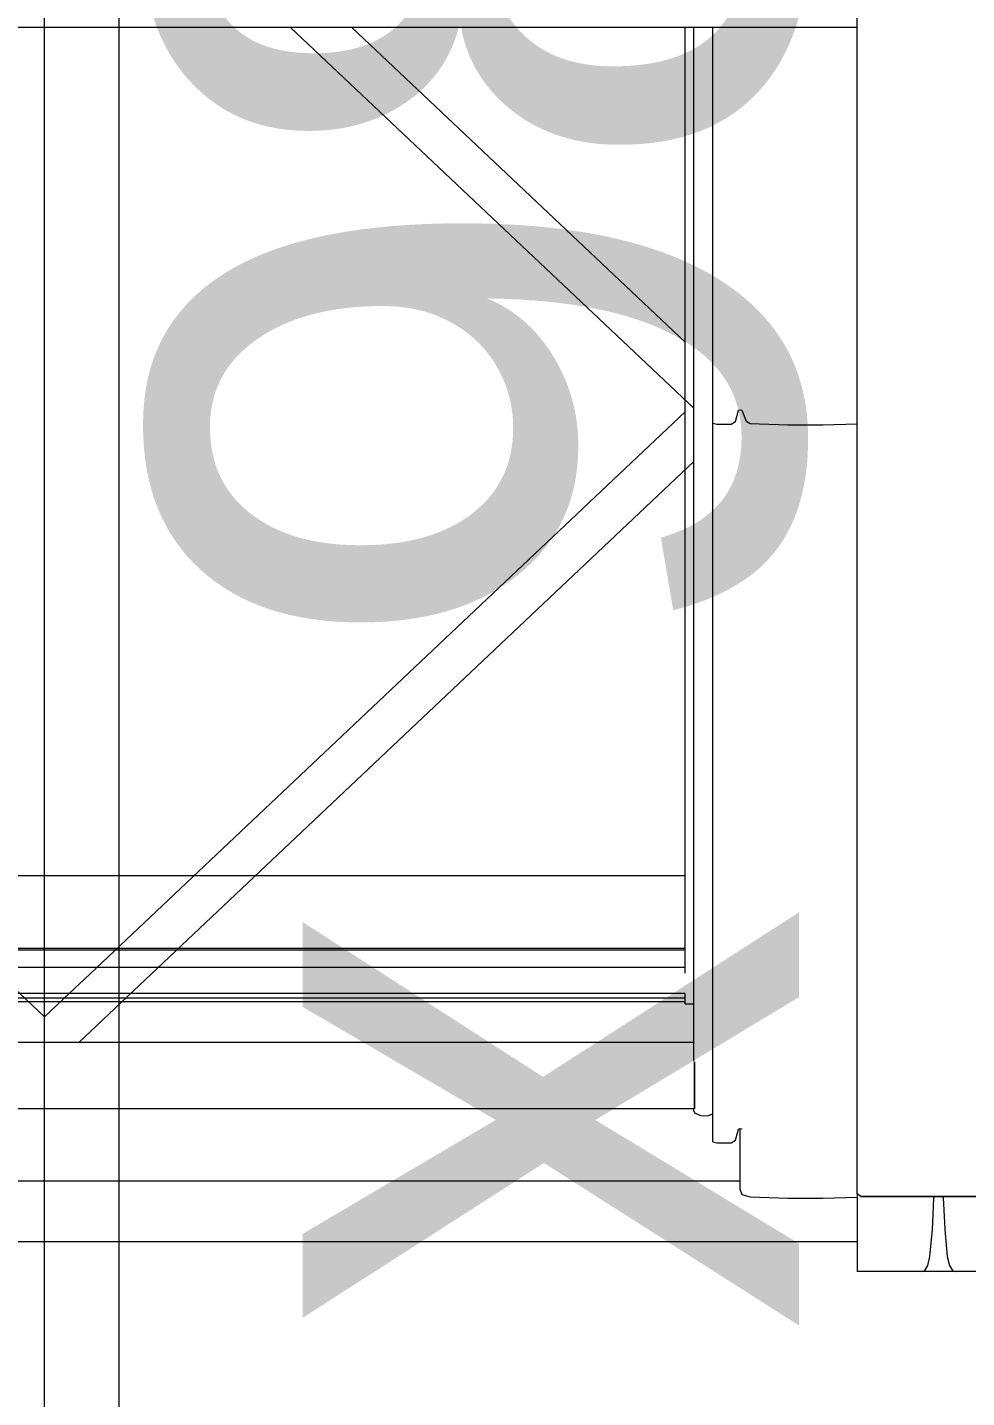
# Model space of a CAD drawing. Header units: metres. Extents: x -208 to 1512, y -277 to 123.
# Drawn here: x 1.444 to 1.88, y -15.106 to -14.47 of the extents above; entities that cross this region are included whole.
import ezdxf

# ---------------------------------------------------------------- set-up
doc = ezdxf.new("R2010")
doc.units = ezdxf.units.M
doc.header["$MEASUREMENT"] = 0
doc.linetypes.add('Baufluchtlinie', pattern=[2.6, 1.6, -1])
doc.linetypes.add('Wipeout_Contour', pattern=[1, 0, -1])
for name, color, linetype in [('325 Dachfenster', 7, 'Continuous'), ('940 Einreichplan Bemaßung.x', 7, 'Continuous'), ('Neubau_840 Baulinien', 7, 'Continuous')]:
    doc.layers.add(name, color=color, linetype=linetype)
doc.styles.add('ERSTELLTER_STIL_4', font='')
doc.styles.get('ERSTELLTER_STIL_4').set_extended_font_data('Eurostile')
doc.dimstyles.new('ERSTELLTER_STIL__3', dxfattribs={"dimtxt": 0.4, "dimasz": 0.304, "dimexe": 0.18, "dimexo": 0.0625, "dimgap": 0, "dimtad": 1, "dimzin": 0, "dimdsep": 46, "dimtxsty": 'ERSTELLTER_STIL_4', "dimblk": 'ARROWHEAD_6', "dimblk1": 'ARROWHEAD_6', "dimblk2": 'ARROWHEAD_6', "dimcen": 0.09, "dimse1": 1, "dimse2": 1, "dimclrd": 256, "dimclre": 256, "dimclrt": 256, "dimazin": 0, "dimtfac": 1, "dimtdec": 4, "dimtmove": 0, "dimatfit": 3, "dimfxl": 1, "dimtolj": 1, "dimtzin": 0, "dimarcsym": 0})

# ---------------------------------------------------------------- blocks, each defined once
blk = doc.blocks.new('*D541')
at = {"layer": '940 Einreichplan Bemaßung.x', "color": 1, "linetype": 'Continuous', "lineweight": 13, "true_color": 0xfb0106}
for p, q in [((2.51628, 0.24174), (2.51645, 0.00174)), ((2.67656, -0.15815), (2.35634, 0.16163)), ((2.21645, 0.00153), (2.81645, 0.00195)), ((2.51645, 0.00174), (2.53995, -34.02522)), ((2.37984, -33.86533), (2.70006, -34.18511)), ((2.23995, -34.02543), (2.83995, -34.02502)), ((2.53995, -34.02522), (2.54012, -34.26522))]:
    blk.add_line(p, q, dxfattribs=at)
at = {"layer": '940 Einreichplan Bemaßung.x', "color": 1, "lineweight": 13, "true_color": 0xfb0106, "insert": (2.54676, -16.09357), "char_height": 0.4, "attachment_point": 7, "rotation": 270.03958, "style": 'ERSTELLTER_STIL_4'}
blk.add_mtext('\\A1;{\\pql;\\fEurostile|b0|i0|c0|p0;\\W1.000000;34,02\\fEurostile|b0|i0|c0|p0;\\W1.000000;\\A1{\\H.66x;\\S5^  ;}}', dxfattribs=at)
blk = doc.blocks.new('ARROWHEAD_6')
at = {"color": 0, "linetype": 'Continuous', "lineweight": 0}
for p, q in [((-0.5, -0.5), (0.5, 0.5)), ((0, 0), (-1, 0))]:
    blk.add_line(p, q, dxfattribs=at)
blk = doc.blocks.new('DF Marker 27[479]_4', base_point=(1.45214, -14.94126))
at = {"layer": '325 Dachfenster', "color": 7, "linetype": 'Continuous', "lineweight": 13}
blk.add_line((1.45214, -18.69751), (1.45214, -13.04971), dxfattribs=at)
blk = doc.blocks.new('VELUX SlopeRoofBundle[21]_4')
at = {"color": 254, "linetype": 'Wipeout_Contour', "lineweight": 0, "ltscale": 121.677991}
blk.add_wipeout([(1.75354, -14.46976), (1.75354, -14.94961), (1.75364, -14.94988), (1.75364, -14.97173), (1.75354, -14.97173), (1.75354, -14.97286), (1.75404, -14.97371), (1.75404, -14.46976)], dxfattribs=at).dxf.layer = '325 Dachfenster'
at = {"color": 254, "linetype": 'Wipeout_Contour', "lineweight": 0, "ltscale": 58.699211}
blk.add_wipeout([(1.77424, -14.64745), (1.77504, -14.64717), (1.77504, -14.46976), (1.77424, -14.46976)], dxfattribs=at).dxf.layer = '325 Dachfenster'
at = {"color": 254, "linetype": 'Wipeout_Contour', "lineweight": 0, "ltscale": 60.459899}
blk.add_wipeout([(1.07494, -15.02858), (1.07494, -15.03311), (1.82934, -15.03311), (1.82934, -15.02858)], dxfattribs=at).dxf.layer = '325 Dachfenster'
at = {"color": 254, "linetype": 'Wipeout_Contour', "lineweight": 0, "ltscale": 75.450459}
blk.add_wipeout([(1.82934, -15.04683), (1.82934, -15.04719), (1.85944, -15.04719), (1.86044, -15.04689), (1.86074, -15.04683)], dxfattribs=at).dxf.layer = '325 Dachfenster'
at = {"color": 254, "linetype": 'Wipeout_Contour', "lineweight": 0, "ltscale": 59.340932}
blk.add_wipeout([(1.75404, -14.46976), (1.75404, -14.97371), (1.75684, -14.97484), (1.75684, -14.46976)], dxfattribs=at).dxf.layer = '325 Dachfenster'
at = {"color": 254, "linetype": 'Wipeout_Contour', "lineweight": 0, "ltscale": 58.699934}
blk.add_wipeout([(1.77504, -14.64717), (1.77584, -14.64738), (1.77584, -14.46976), (1.77504, -14.46976)], dxfattribs=at).dxf.layer = '325 Dachfenster'
at = {"color": 254, "linetype": 'Wipeout_Contour', "lineweight": 0, "ltscale": 60.469435}
blk.add_wipeout([(1.07494, -15.03311), (1.07494, -15.03339), (1.82934, -15.03339), (1.82934, -15.03311)], dxfattribs=at).dxf.layer = '325 Dachfenster'
at = {"color": 254, "linetype": 'Wipeout_Contour', "lineweight": 0, "ltscale": 58.679236}
blk.add_wipeout([(1.77584, -14.46976), (1.77584, -14.64738), (1.77784, -14.65254), (1.77784, -14.46976)], dxfattribs=at).dxf.layer = '325 Dachfenster'
at = {"color": 254, "linetype": 'Wipeout_Contour', "lineweight": 0, "ltscale": 45.304125}
blk.add_wipeout([(1.75354, -14.67124), (1.46802, -14.9409), (1.75354, -14.9409)], dxfattribs=at).dxf.layer = '325 Dachfenster'
at = {"color": 254, "linetype": 'Wipeout_Contour', "lineweight": 0, "ltscale": 60.146884}
blk.add_wipeout([(1.15064, -14.95158), (1.15064, -14.9566), (1.75364, -14.9566), (1.75364, -14.95158)], dxfattribs=at).dxf.layer = '325 Dachfenster'
at = {"color": 254, "linetype": 'Wipeout_Contour', "lineweight": 0, "ltscale": 117.664161}
blk.add_wipeout([(1.15074, -14.6465), (1.15074, -14.67124), (1.43627, -14.9409), (1.46802, -14.9409), (1.75354, -14.67124), (1.75354, -14.6465), (1.5664, -14.46976), (1.33788, -14.46976)], dxfattribs=at).dxf.layer = '325 Dachfenster'
at = {"color": 254, "linetype": 'Wipeout_Contour', "lineweight": 0, "ltscale": 58.677588}
blk.add_wipeout([(1.77294, -14.46976), (1.77294, -14.65261), (1.77424, -14.64745), (1.77424, -14.46976)], dxfattribs=at).dxf.layer = '325 Dachfenster'
at = {"color": 254, "linetype": 'Wipeout_Contour', "lineweight": 0, "ltscale": 58.708572}
blk.add_wipeout([(1.77784, -14.65254), (1.77964, -14.6536), (1.77964, -14.46976), (1.77784, -14.46976)], dxfattribs=at).dxf.layer = '325 Dachfenster'
at = {"layer": '325 Dachfenster', "linetype": 'Continuous', "lineweight": 0, "flags": 128}
for points in [[(1.45214, -14.92902), (1.44069, -14.9182), (1.43095, -14.90901), (1.15471, -14.64812)], [(1.74944, -14.86354), (1.15484, -14.86354)], [(1.74944, -14.89727), (1.15484, -14.89727)], [(1.74944, -14.89805), (1.15484, -14.89805)], [(1.74944, -14.90618), (1.15484, -14.90618)], [(1.74958, -14.9182), (1.15471, -14.9182)], [(1.74944, -14.9204), (1.15484, -14.9204)], [(1.74944, -14.92209), (1.15484, -14.92209)], [(1.74944, -14.92294), (1.74944, -14.9182)], [(1.74964, -14.92315), (1.74944, -14.92294)], [(1.75354, -14.92315), (1.74964, -14.92315)]]:
    blk.add_lwpolyline(points, dxfattribs=at)
at = {"color": 254, "linetype": 'Wipeout_Contour', "lineweight": 0, "ltscale": 43.359989}
blk.add_wipeout([(1.5664, -14.46976), (1.75354, -14.6465), (1.75354, -14.46976)], dxfattribs=at).dxf.layer = '325 Dachfenster'
at = {"color": 254, "linetype": 'Wipeout_Contour', "lineweight": 0, "ltscale": 58.710515}
blk.add_wipeout([(1.76424, -14.46976), (1.76424, -14.65389), (1.77084, -14.65389), (1.77084, -14.46976)], dxfattribs=at).dxf.layer = '325 Dachfenster'
at = {"color": 254, "linetype": 'Wipeout_Contour', "lineweight": 0, "ltscale": 58.717726}
blk.add_wipeout([(1.77964, -14.6536), (1.79724, -14.65417), (1.79724, -14.46976), (1.77964, -14.46976)], dxfattribs=at).dxf.layer = '325 Dachfenster'
at = {"color": 254, "linetype": 'Wipeout_Contour', "lineweight": 0, "ltscale": 60.094651}
blk.add_wipeout([(1.15074, -14.94097), (1.75354, -14.94097), (1.75354, -14.9409), (1.15074, -14.9409)], dxfattribs=at).dxf.layer = '325 Dachfenster'
at = {"layer": '325 Dachfenster', "linetype": 'Continuous', "lineweight": 0, "flags": 128}
blk.add_lwpolyline([(1.45214, -14.92902), (1.4636, -14.9182), (1.47333, -14.90901), (1.74958, -14.64812)], dxfattribs=at)
at = {"color": 254, "linetype": 'Wipeout_Contour', "lineweight": 0, "ltscale": 58.705276}
blk.add_wipeout([(1.76234, -14.65339), (1.76424, -14.65389), (1.76424, -14.46976), (1.76234, -14.46976)], dxfattribs=at).dxf.layer = '325 Dachfenster'
at = {"color": 254, "linetype": 'Wipeout_Contour', "lineweight": 0, "ltscale": 58.704423}
blk.add_wipeout([(1.77084, -14.65389), (1.77294, -14.65261), (1.77294, -14.46976), (1.77084, -14.46976)], dxfattribs=at).dxf.layer = '325 Dachfenster'
at = {"color": 254, "linetype": 'Wipeout_Contour', "lineweight": 0, "ltscale": 58.729599}
blk.add_wipeout([(1.81344, -14.46976), (1.79724, -14.46976), (1.79724, -14.65417), (1.81344, -14.65417)], dxfattribs=at).dxf.layer = '325 Dachfenster'
at = {"color": 254, "linetype": 'Wipeout_Contour', "lineweight": 0, "ltscale": 60.10553}
blk.add_wipeout([(1.15074, -14.94097), (1.15074, -14.94642), (1.75354, -14.94642), (1.75354, -14.94097)], dxfattribs=at).dxf.layer = '325 Dachfenster'
at = {"layer": '325 Dachfenster', "linetype": 'Continuous', "lineweight": 0, "flags": 128}
for points in [[(1.46802, -14.9409), (1.75354, -14.67124)], [(1.75354, -14.9409), (1.15074, -14.9409)], [(1.75354, -14.94097), (1.15074, -14.94097)]]:
    blk.add_lwpolyline(points, dxfattribs=at)
at = {"color": 254, "linetype": 'Wipeout_Contour', "lineweight": 0, "ltscale": 59.345613}
blk.add_wipeout([(1.75684, -14.46976), (1.75684, -14.97484), (1.75994, -14.97491), (1.75994, -14.46976)], dxfattribs=at).dxf.layer = '325 Dachfenster'
at = {"color": 254, "linetype": 'Wipeout_Contour', "lineweight": 0, "ltscale": 58.734251}
blk.add_wipeout([(1.81344, -14.46976), (1.81344, -14.65417), (1.82934, -14.65366), (1.82934, -14.46976)], dxfattribs=at).dxf.layer = '325 Dachfenster'
at = {"color": 254, "linetype": 'Wipeout_Contour', "lineweight": 0, "ltscale": 59.71652}
blk.add_wipeout([(1.77424, -14.64745), (1.77424, -14.98114), (1.77504, -14.98085), (1.77504, -14.64717)], dxfattribs=at).dxf.layer = '325 Dachfenster'
at = {"color": 254, "linetype": 'Wipeout_Contour', "lineweight": 0, "ltscale": 60.120406}
blk.add_wipeout([(1.75354, -14.94712), (1.15074, -14.94712), (1.15074, -14.94776), (1.75354, -14.94776)], dxfattribs=at).dxf.layer = '325 Dachfenster'
at = {"color": 254, "linetype": 'Wipeout_Contour', "lineweight": 0, "ltscale": 59.407474}
blk.add_wipeout([(1.83104, -14.44058), (1.83104, -15.01247), (1.86644, -15.01247), (1.86644, -14.44058)], dxfattribs=at).dxf.layer = '325 Dachfenster'
at = {"color": 254, "linetype": 'Wipeout_Contour', "lineweight": 0, "ltscale": 59.344684}
blk.add_wipeout([(1.75994, -14.97491), (1.76234, -14.97409), (1.76234, -14.46976), (1.75994, -14.46976)], dxfattribs=at).dxf.layer = '325 Dachfenster'
at = {"color": 254, "linetype": 'Wipeout_Contour', "lineweight": 0, "ltscale": 59.726699}
blk.add_wipeout([(1.77424, -14.64745), (1.77294, -14.65261), (1.77294, -14.9863), (1.77424, -14.98114)], dxfattribs=at).dxf.layer = '325 Dachfenster'
at = {"color": 254, "linetype": 'Wipeout_Contour', "lineweight": 0, "ltscale": 59.741457}
blk.add_wipeout([(1.77964, -14.6536), (1.77784, -14.65254), (1.77784, -14.98626), (1.77964, -14.98732)], dxfattribs=at).dxf.layer = '325 Dachfenster'
at = {"color": 254, "linetype": 'Wipeout_Contour', "lineweight": 0, "ltscale": 60.135184}
blk.add_wipeout([(1.15064, -14.95073), (1.15064, -14.95158), (1.75364, -14.95158), (1.75364, -14.95073)], dxfattribs=at).dxf.layer = '325 Dachfenster'
at = {"color": 254, "linetype": 'Wipeout_Contour', "lineweight": 0, "ltscale": 59.394494}
blk.add_wipeout([(1.82934, -14.44058), (1.82934, -15.01121), (1.83104, -15.01247), (1.83104, -14.44058)], dxfattribs=at).dxf.layer = '325 Dachfenster'
at = {"color": 254, "linetype": 'Wipeout_Contour', "lineweight": 0, "ltscale": 59.425739}
blk.add_wipeout([(1.86644, -14.44058), (1.86644, -15.01247), (1.90324, -15.01247), (1.90324, -14.44058)], dxfattribs=at).dxf.layer = '325 Dachfenster'
at = {"color": 254, "linetype": 'Wipeout_Contour', "lineweight": 0, "ltscale": 59.728286}
blk.add_wipeout([(1.77584, -14.64738), (1.77584, -14.9811), (1.77784, -14.98626), (1.77784, -14.65254)], dxfattribs=at).dxf.layer = '325 Dachfenster'
at = {"color": 254, "linetype": 'Wipeout_Contour', "lineweight": 0, "ltscale": 59.739296}
blk.add_wipeout([(1.76424, -14.65389), (1.76424, -14.98757), (1.77084, -14.98757), (1.77084, -14.65389)], dxfattribs=at).dxf.layer = '325 Dachfenster'
at = {"color": 254, "linetype": 'Wipeout_Contour', "lineweight": 0, "ltscale": 120.145044}
blk.add_wipeout([(1.15064, -14.95073), (1.75364, -14.95073), (1.75364, -14.94988), (1.75354, -14.94961), (1.75354, -14.94882), (1.15074, -14.94882), (1.15074, -14.94961), (1.15064, -14.94988)], dxfattribs=at).dxf.layer = '325 Dachfenster'
at = {"color": 254, "linetype": 'Wipeout_Contour', "lineweight": 0, "ltscale": 58.228424}
blk.add_wipeout([(1.07494, -14.46976), (1.82934, -14.46976), (1.82934, -14.46963), (1.07494, -14.46963)], dxfattribs=at).dxf.layer = '325 Dachfenster'
at = {"color": 254, "linetype": 'Wipeout_Contour', "lineweight": 0, "ltscale": 59.73627}
blk.add_wipeout([(1.76234, -14.65339), (1.76234, -14.98708), (1.76424, -14.98757), (1.76424, -14.65389)], dxfattribs=at).dxf.layer = '325 Dachfenster'
at = {"color": 254, "linetype": 'Wipeout_Contour', "lineweight": 0, "ltscale": 59.738768}
blk.add_wipeout([(1.77294, -14.65261), (1.77084, -14.65389), (1.77084, -14.98757), (1.77294, -14.9863)], dxfattribs=at).dxf.layer = '325 Dachfenster'
at = {"color": 254, "linetype": 'Wipeout_Contour', "lineweight": 0, "ltscale": 59.749458}
blk.add_wipeout([(1.79724, -14.65417), (1.77964, -14.6536), (1.77964, -14.98732), (1.79724, -14.98789)], dxfattribs=at).dxf.layer = '325 Dachfenster'
at = {"color": 254, "linetype": 'Wipeout_Contour', "lineweight": 0, "ltscale": 59.765495}
blk.add_wipeout([(1.81344, -14.65417), (1.81344, -14.98789), (1.82934, -14.98738), (1.82934, -14.65366)], dxfattribs=at).dxf.layer = '325 Dachfenster'
at = {"color": 254, "linetype": 'Wipeout_Contour', "lineweight": 0, "ltscale": 60.123793}
blk.add_wipeout([(1.15074, -14.94882), (1.75354, -14.94882), (1.75354, -14.94776), (1.15074, -14.94776)], dxfattribs=at).dxf.layer = '325 Dachfenster'
at = {"color": 254, "linetype": 'Wipeout_Contour', "lineweight": 0, "ltscale": 239.822809}
blk.add_wipeout([(1.07494, -15.01269), (1.07494, -15.02356), (1.82934, -15.02356), (1.82934, -15.01269), (1.81344, -15.0132), (1.79724, -15.0132), (1.77964, -15.01264), (1.77584, -15.01158), (1.77484, -15.00882), (1.77484, -15.00525), (1.12944, -15.00525), (1.12944, -15.00882), (1.12844, -15.01158), (1.12464, -15.01264), (1.10704, -15.0132), (1.09084, -15.0132)], dxfattribs=at).dxf.layer = '325 Dachfenster'
at = {"layer": '325 Dachfenster', "linetype": 'Continuous', "lineweight": 0, "flags": 128}
for points in [[(1.82934, -14.46976), (1.07494, -14.46976)], [(1.5664, -14.46976), (1.75354, -14.6465)], [(1.59485, -14.46976), (1.74958, -14.61588)], [(1.74944, -14.90873), (1.74944, -14.46976)], [(1.76234, -14.65339), (1.76424, -14.65389), (1.77084, -14.65389)]]:
    blk.add_lwpolyline(points, dxfattribs=at)
at = {"color": 254, "linetype": 'Wipeout_Contour', "lineweight": 0, "ltscale": 90.80503}
blk.add_wipeout([(1.77584, -14.64738), (1.77504, -14.64717), (1.77504, -14.98085), (1.77574, -14.98104), (1.77574, -14.98107), (1.77584, -14.9811)], dxfattribs=at).dxf.layer = '325 Dachfenster'
at = {"color": 254, "linetype": 'Wipeout_Contour', "lineweight": 0, "ltscale": 59.758715}
blk.add_wipeout([(1.79724, -14.65417), (1.79724, -14.98789), (1.81344, -14.98789), (1.81344, -14.65417)], dxfattribs=at).dxf.layer = '325 Dachfenster'
at = {"color": 254, "linetype": 'Wipeout_Contour', "lineweight": 0, "ltscale": 60.117735}
blk.add_wipeout([(1.15074, -14.94642), (1.15074, -14.94712), (1.75354, -14.94712), (1.75354, -14.94642)], dxfattribs=at).dxf.layer = '325 Dachfenster'
at = {"color": 254, "linetype": 'Wipeout_Contour', "lineweight": 0, "ltscale": 60.439635}
blk.add_wipeout([(1.07494, -15.02689), (1.82934, -15.02689), (1.82934, -15.02462), (1.07494, -15.02462)], dxfattribs=at).dxf.layer = '325 Dachfenster'
at = {"layer": '325 Dachfenster', "linetype": 'Continuous', "lineweight": 0, "flags": 128}
for points in [[(1.75354, -14.94961), (1.75354, -14.46976)], [(1.77294, -14.65261), (1.77424, -14.64745)], [(1.77424, -14.64745), (1.77504, -14.64717)], [(1.77504, -14.64717), (1.77584, -14.64738)], [(1.77584, -14.64738), (1.77784, -14.65254)], [(1.77084, -14.65389), (1.77294, -14.65261)], [(1.77784, -14.65254), (1.77964, -14.6536)], [(1.77964, -14.6536), (1.79724, -14.65417), (1.81344, -14.65417), (1.82934, -14.65366)]]:
    blk.add_lwpolyline(points, dxfattribs=at)
at = {"color": 254, "linetype": 'Wipeout_Contour', "lineweight": 0, "ltscale": 60.459626}
blk.add_wipeout([(1.77964, -14.98732), (1.77964, -15.01264), (1.79724, -15.0132), (1.79724, -14.98789)], dxfattribs=at).dxf.layer = '325 Dachfenster'
at = {"color": 254, "linetype": 'Wipeout_Contour', "lineweight": 0, "ltscale": 60.447506}
blk.add_wipeout([(1.07494, -15.02689), (1.07494, -15.02858), (1.82934, -15.02858), (1.82934, -15.02689)], dxfattribs=at).dxf.layer = '325 Dachfenster'
at = {"color": 254, "linetype": 'Wipeout_Contour', "lineweight": 0, "ltscale": 60.538254}
blk.add_wipeout([(1.77584, -14.98117), (1.77484, -15.00882), (1.77584, -15.01158), (1.77784, -14.98626)], dxfattribs=at).dxf.layer = '325 Dachfenster'
at = {"color": 254, "linetype": 'Wipeout_Contour', "lineweight": 0, "ltscale": 60.468629}
blk.add_wipeout([(1.79724, -14.98789), (1.79724, -15.0132), (1.81344, -15.0132), (1.81344, -14.98789)], dxfattribs=at).dxf.layer = '325 Dachfenster'
at = {"color": 254, "linetype": 'Wipeout_Contour', "lineweight": 0, "ltscale": 60.433018}
blk.add_wipeout([(1.07494, -15.02356), (1.07494, -15.02462), (1.82934, -15.02462), (1.82934, -15.02356)], dxfattribs=at).dxf.layer = '325 Dachfenster'
at = {"color": 254, "linetype": 'Wipeout_Contour', "lineweight": 0, "ltscale": 45.745651}
blk.add_wipeout([(1.77964, -14.98732), (1.77584, -15.01158), (1.77964, -15.01264)], dxfattribs=at).dxf.layer = '325 Dachfenster'
at = {"color": 254, "linetype": 'Wipeout_Contour', "lineweight": 0, "ltscale": 60.47513}
blk.add_wipeout([(1.81344, -14.98789), (1.81344, -15.0132), (1.82934, -15.01269), (1.82934, -14.98738)], dxfattribs=at).dxf.layer = '325 Dachfenster'
at = {"color": 254, "linetype": 'Wipeout_Contour', "lineweight": 0, "ltscale": 60.624419}
blk.add_wipeout([(1.86432, -15.02775), (1.82934, -15.02775), (1.82934, -15.04027), (1.86311, -15.04027)], dxfattribs=at).dxf.layer = '325 Dachfenster'
at = {"layer": '325 Dachfenster', "linetype": 'Continuous', "lineweight": 0, "flags": 128}
blk.add_lwpolyline([(1.07494, -15.03339), (1.82934, -15.03339)], dxfattribs=at)
at = {"color": 254, "linetype": 'Wipeout_Contour', "lineweight": 0, "ltscale": 44.855218}
blk.add_wipeout([(1.77584, -15.01158), (1.77964, -14.98732), (1.77784, -14.98626)], dxfattribs=at).dxf.layer = '325 Dachfenster'
at = {"color": 254, "linetype": 'Wipeout_Contour', "lineweight": 0, "ltscale": 75.938276}
blk.add_wipeout([(1.82934, -15.01304), (1.82934, -15.02775), (1.86432, -15.02775), (1.86444, -15.02455), (1.86495, -15.01304)], dxfattribs=at).dxf.layer = '325 Dachfenster'
at = {"color": 254, "linetype": 'Wipeout_Contour', "lineweight": 0, "ltscale": 60.656742}
blk.add_wipeout([(1.86311, -15.04027), (1.82934, -15.04027), (1.82934, -15.04449), (1.86215, -15.04449)], dxfattribs=at).dxf.layer = '325 Dachfenster'
at = {"color": 254, "linetype": 'Wipeout_Contour', "lineweight": 0, "ltscale": 103.168636}
blk.add_wipeout([(1.77484, -14.98092), (1.77484, -15.00882), (1.77584, -14.98117), (1.77581, -14.98109), (1.77574, -14.98107), (1.77574, -14.98104), (1.77504, -14.98085)], dxfattribs=at).dxf.layer = '325 Dachfenster'
at = {"color": 254, "linetype": 'Wipeout_Contour', "lineweight": 0, "ltscale": 60.537759}
blk.add_wipeout([(1.82934, -15.01304), (1.86495, -15.01304), (1.86487, -15.01262), (1.82934, -15.01262)], dxfattribs=at).dxf.layer = '325 Dachfenster'
at = {"color": 254, "linetype": 'Wipeout_Contour', "lineweight": 0, "ltscale": 60.672828}
blk.add_wipeout([(1.82934, -15.04683), (1.87355, -15.04683), (1.87214, -15.04449), (1.82934, -15.04449)], dxfattribs=at).dxf.layer = '325 Dachfenster'
at = {"layer": '325 Dachfenster', "linetype": 'Continuous', "lineweight": 0, "flags": 128}
blk.add_lwpolyline([(1.77484, -15.00882), (1.77584, -15.01158)], dxfattribs=at)
at = {"color": 254, "linetype": 'Wipeout_Contour', "lineweight": 0, "ltscale": 60.32839}
blk.add_wipeout([(1.12944, -14.99323), (1.12944, -15.00518), (1.77484, -15.00518), (1.77484, -14.99323)], dxfattribs=at).dxf.layer = '325 Dachfenster'
at = {"color": 254, "linetype": 'Wipeout_Contour', "lineweight": 0, "ltscale": 77.001359}
blk.add_wipeout([(1.82934, -15.01262), (1.86487, -15.01262), (1.86481, -15.01247), (1.83104, -15.01247), (1.82934, -15.01121)], dxfattribs=at).dxf.layer = '325 Dachfenster'
at = {"color": 254, "linetype": 'Wipeout_Contour', "lineweight": 0, "ltscale": 75.58207}
blk.add_wipeout([(1.85944, -15.04719), (1.90494, -15.04719), (1.90494, -15.04683), (1.86074, -15.04683), (1.86044, -15.04689)], dxfattribs=at).dxf.layer = '325 Dachfenster'
at = {"layer": '325 Dachfenster', "linetype": 'Continuous', "lineweight": 0, "flags": 128}
for points in [[(1.82934, -15.01121), (1.82934, -14.44058)], [(1.77584, -15.01158), (1.77964, -15.01264), (1.79724, -15.0132), (1.81344, -15.0132), (1.82934, -15.01269)], [(1.83104, -15.01247), (1.82934, -15.01121)], [(1.82934, -15.01121), (1.82934, -15.01262)], [(1.82934, -15.01262), (1.82934, -15.01304)], [(1.82934, -15.01304), (1.82934, -15.02775), (1.82934, -15.04027), (1.82934, -15.04449), (1.82934, -15.04683), (1.82934, -15.04719)]]:
    blk.add_lwpolyline(points, dxfattribs=at)
at = {"color": 254, "linetype": 'Wipeout_Contour', "lineweight": 0, "ltscale": 240.253709}
blk.add_wipeout([(1.12944, -14.98092), (1.12944, -14.99323), (1.77484, -14.99323), (1.77484, -14.98092), (1.77424, -14.98114), (1.77294, -14.9863), (1.77084, -14.98757), (1.76424, -14.98757), (1.76234, -14.98708), (1.76234, -14.97866), (1.14194, -14.97866), (1.14194, -14.98708), (1.14004, -14.98757), (1.13344, -14.98757), (1.13134, -14.9863), (1.13004, -14.98114)], dxfattribs=at).dxf.layer = '325 Dachfenster'
at = {"color": 254, "linetype": 'Wipeout_Contour', "lineweight": 0, "ltscale": 60.352221}
blk.add_wipeout([(1.12944, -15.00518), (1.12944, -15.00525), (1.77484, -15.00525), (1.77484, -15.00518)], dxfattribs=at).dxf.layer = '325 Dachfenster'
at = {"color": 254, "linetype": 'Wipeout_Contour', "lineweight": 0, "ltscale": 76.911764}
blk.add_wipeout([(1.86481, -15.01247), (1.86487, -15.01262), (1.90494, -15.01262), (1.90494, -15.01121), (1.90324, -15.01247)], dxfattribs=at).dxf.layer = '325 Dachfenster'
at = {"color": 254, "linetype": 'Wipeout_Contour', "lineweight": 0, "ltscale": 60.681913}
blk.add_wipeout([(1.90494, -15.04449), (1.87214, -15.04449), (1.87355, -15.04683), (1.90494, -15.04683)], dxfattribs=at).dxf.layer = '325 Dachfenster'
at = {"layer": '325 Dachfenster', "linetype": 'Continuous', "lineweight": 0, "flags": 128}
for points in [[(1.76234, -14.98708), (1.76424, -14.98757), (1.77084, -14.98757)], [(1.77484, -15.00525), (1.12944, -15.00525)]]:
    blk.add_lwpolyline(points, dxfattribs=at)
at = {"color": 254, "linetype": 'Wipeout_Contour', "lineweight": 0, "ltscale": 209.08802}
blk.add_wipeout([(1.14194, -14.97409), (1.14194, -14.97866), (1.76234, -14.97866), (1.76234, -14.97409), (1.75994, -14.97491), (1.75684, -14.97484), (1.75404, -14.97371), (1.75354, -14.97286), (1.75354, -14.97173), (1.15074, -14.97173), (1.15074, -14.97286), (1.15024, -14.97371), (1.14744, -14.97484), (1.14434, -14.97491)], dxfattribs=at).dxf.layer = '325 Dachfenster'
at = {"color": 254, "linetype": 'Wipeout_Contour', "lineweight": 0, "ltscale": 59.527651}
blk.add_wipeout([(1.77584, -14.9811), (1.77581, -14.98109), (1.77584, -14.98117), (1.77784, -14.98626)], dxfattribs=at).dxf.layer = '325 Dachfenster'
at = {"color": 254, "linetype": 'Wipeout_Contour', "lineweight": 0, "ltscale": 60.669322}
blk.add_wipeout([(1.86311, -15.04027), (1.86215, -15.04449), (1.90494, -15.04449), (1.90494, -15.04027)], dxfattribs=at).dxf.layer = '325 Dachfenster'
at = {"layer": '325 Dachfenster', "linetype": 'Continuous', "lineweight": 0, "flags": 128}
for points in [[(1.76234, -14.98708), (1.76234, -14.65339), (1.76234, -14.46976)], [(1.75684, -14.97484), (1.75994, -14.97491)], [(1.75994, -14.97491), (1.76234, -14.97409)], [(1.77084, -14.98757), (1.77294, -14.9863)], [(1.77294, -14.9863), (1.77424, -14.98114)], [(1.77424, -14.98114), (1.77504, -14.98085)], [(1.77484, -14.98092), (1.77484, -15.00882)], [(1.77504, -14.98085), (1.77574, -14.98104)], [(1.77574, -14.98104), (1.77574, -14.98107)], [(1.77581, -14.98109), (1.77584, -14.98117)], [(1.90494, -15.04719), (1.85944, -15.04719), (1.82934, -15.04719)]]:
    blk.add_lwpolyline(points, dxfattribs=at)
at = {"color": 254, "linetype": 'Wipeout_Contour', "lineweight": 0, "ltscale": 60.195158}
blk.add_wipeout([(1.15064, -14.97152), (1.75364, -14.97152), (1.75364, -14.96091), (1.15064, -14.96091)], dxfattribs=at).dxf.layer = '325 Dachfenster'
at = {"color": 254, "linetype": 'Wipeout_Contour', "lineweight": 0, "ltscale": 60.635422}
blk.add_wipeout([(1.86311, -15.04027), (1.90494, -15.04027), (1.90494, -15.02775), (1.86432, -15.02775)], dxfattribs=at).dxf.layer = '325 Dachfenster'
at = {"color": 254, "linetype": 'Wipeout_Contour', "lineweight": 0, "ltscale": 60.165443}
blk.add_wipeout([(1.15064, -14.96091), (1.75364, -14.96091), (1.75364, -14.9566), (1.15064, -14.9566)], dxfattribs=at).dxf.layer = '325 Dachfenster'
at = {"color": 254, "linetype": 'Wipeout_Contour', "lineweight": 0, "ltscale": 60.216608}
blk.add_wipeout([(1.15064, -14.97173), (1.75364, -14.97173), (1.75364, -14.97152), (1.15064, -14.97152)], dxfattribs=at).dxf.layer = '325 Dachfenster'
at = {"color": 254, "linetype": 'Wipeout_Contour', "lineweight": 0, "ltscale": 76.072035}
blk.add_wipeout([(1.86432, -15.02775), (1.90494, -15.02775), (1.90494, -15.01304), (1.86495, -15.01304), (1.86444, -15.02455)], dxfattribs=at).dxf.layer = '325 Dachfenster'
at = {"layer": '325 Dachfenster', "linetype": 'Continuous', "lineweight": 0}
blk.add_line((1.45214, -18.69751), (1.45214, -13.04971), dxfattribs=at)
at = {"layer": '325 Dachfenster', "linetype": 'Continuous', "lineweight": 0, "flags": 128}
for points in [[(1.75364, -14.94988), (1.75364, -14.95073), (1.75364, -14.95158), (1.75364, -14.9566), (1.75364, -14.96091), (1.75364, -14.97152)], [(1.75364, -14.97173), (1.15064, -14.97173)], [(1.75354, -14.97286), (1.75354, -14.97173)], [(1.75354, -14.97286), (1.75404, -14.97371)], [(1.75364, -14.97152), (1.75364, -14.97173)], [(1.75404, -14.97371), (1.75684, -14.97484)]]:
    blk.add_lwpolyline(points, dxfattribs=at)
at = {"color": 254, "linetype": 'Wipeout_Contour', "lineweight": 0, "ltscale": 60.555912}
blk.add_wipeout([(1.90494, -15.01262), (1.86487, -15.01262), (1.86495, -15.01304), (1.90494, -15.01304)], dxfattribs=at).dxf.layer = '325 Dachfenster'
at = {"layer": '325 Dachfenster', "linetype": 'Continuous', "lineweight": 0, "flags": 128}
for points in [[(1.90324, -15.01247), (1.86644, -15.01247), (1.83104, -15.01247)], [(1.85944, -15.04719), (1.86044, -15.04689), (1.86074, -15.04683), (1.86215, -15.04449), (1.86311, -15.04027), (1.86432, -15.02775), (1.86444, -15.02455), (1.86495, -15.01304)], [(1.86481, -15.01247), (1.86487, -15.01262)], [(1.86487, -15.01262), (1.86495, -15.01304)], [(1.86934, -15.01304), (1.86942, -15.01262)], [(1.86934, -15.01304), (1.86984, -15.02455), (1.86997, -15.02775), (1.87118, -15.04027), (1.87214, -15.04449), (1.87355, -15.04683), (1.87384, -15.04689), (1.87484, -15.04719)], [(1.86948, -15.01247), (1.86942, -15.01262)]]:
    blk.add_lwpolyline(points, dxfattribs=at)
at = {"layer": '325 Dachfenster', "color": 7, "lineweight": 13}
blk.add_blockref('DF Marker 27[479]_4', (1.45214, -14.94126), dxfattribs=at)
blk = doc.blocks.new('Dachfläche_37_4', base_point=(2.74714, -14.84386))
at = {"layer": '325 Dachfenster', "linetype": 'Continuous', "lineweight": 0}
blk.add_blockref('VELUX SlopeRoofBundle[21]_4', (0, 0), dxfattribs=at)
blk = doc.blocks.new('DF Marker 27[481]_4', base_point=(1.48685, -12.78))
at = {"layer": '325 Dachfenster', "color": 7, "linetype": 'Continuous', "lineweight": 13}
blk.add_line((1.48685, -16.53625), (1.48685, -10.88845), dxfattribs=at)
at = {"layer": '325 Dachfenster', "color": 7, "lineweight": 13, "insert": (1.88993, -16.08727), "char_height": 0.3, "attachment_point": 7, "rotation": 90, "style": 'ERSTELLTER_STIL_4'}
blk.add_mtext('\\A1;{\\pql;\\pt0;\\fEurostile|b0|i0|c0|p0;\\W1.000000;78*2\\fEurostile|b0|i0|c0|p0;\\W1.000000;\\A1{\\H.66x;\\S^  ;}\\fEurostile|b0|i0|c0|p0;\\W1.000000; x 98\\fEurostile|b0|i0|c0|p0;\\W1.000000;\\A1{\\H.66x;\\S^  ;}}', dxfattribs=at)
blk = doc.blocks.new('VELUX SlopeRoofBundle[23]_4')
at = {"layer": '325 Dachfenster', "linetype": 'Continuous', "lineweight": 0}
blk.add_line((1.48685, -16.53625), (1.48685, -10.88845), dxfattribs=at)
at = {"layer": '325 Dachfenster', "color": 7, "lineweight": 13}
blk.add_blockref('DF Marker 27[481]_4', (1.48685, -12.78), dxfattribs=at)
at = {"layer": '325 Dachfenster', "linetype": 'Continuous', "lineweight": 0, "insert": (1.88993, -16.08727), "char_height": 0.3, "attachment_point": 7, "rotation": 90, "style": 'ERSTELLTER_STIL_4'}
blk.add_mtext('\\A1;{\\pql;\\pt0;\\fEurostile|b0|i0|c0|p0;\\C7;\\W1.000000;78*2\\fEurostile|b0|i0|c0|p0;\\W1.000000;\\A1{\\H.66x;\\S^  ;}\\fEurostile|b0|i0|c0|p0;\\W1.000000; x 98\\fEurostile|b0|i0|c0|p0;\\W1.000000;\\A1{\\H.66x;\\S^  ;}}', dxfattribs=at)
blk = doc.blocks.new('Dachfläche_39_4', base_point=(2.81685, -12.8025))
at = {"layer": '325 Dachfenster', "linetype": 'Continuous', "lineweight": 0}
blk.add_blockref('VELUX SlopeRoofBundle[23]_4', (0, 0), dxfattribs=at)

msp = doc.modelspace()

# ---------------------------------------------------------------- linework, layer by layer
at = {"layer": 'Neubau_840 Baulinien', "color": 1, "linetype": 'Baufluchtlinie', "lineweight": 25, "true_color": 0xfb0106}
msp.add_lwpolyline([(-18.95164, -14.89257), (0, -15), (18.98764, -15.00055), (37.97609, -15.01591)], dxfattribs=at)

# ---------------------------------------------------------------- dimensions: what is measured, and where the dimension line sits
at = {"layer": '940 Einreichplan Bemaßung.x', "color": 1, "linetype": 'Continuous', "lineweight": 13, "true_color": 0xfb0106}
dim = msp.add_linear_dim(base=(2.53995, -34.02522), p1=(0, 0), p2=(0.06647, -34.02693), angle=270.03958, dimstyle='ERSTELLTER_STIL__3', dxfattribs=at)
dim.commit()
dim.dimension.update_dxf_attribs({"geometry": '*D541', "text_midpoint": (2.8084, -17.30194), "dimtype": 160, "text_rotation": 270.03958})

# ---------------------------------------------------------------- next in the draw order: block references
at = {"layer": '325 Dachfenster', "color": 7, "linetype": 'Continuous', "lineweight": 13, "true_color": 0xf4f4f4}
msp.add_blockref('Dachfläche_37_4', (2.74714, -14.84386), dxfattribs=at)

# ---------------------------------------------------------------- next in the draw order: block references
msp.add_blockref('Dachfläche_39_4', (2.81685, -12.8025), dxfattribs=at)

doc.saveas('drawing.dxf')
